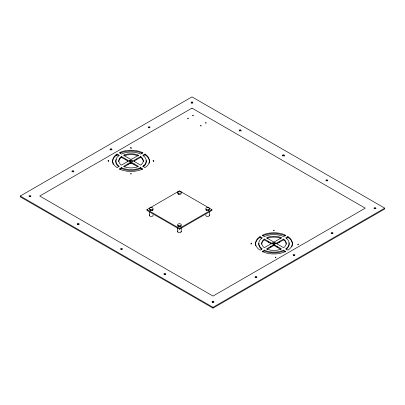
<?xml version="1.0" encoding="UTF-8"?>
<svg xmlns="http://www.w3.org/2000/svg" width="405" height="405" viewBox="0 0 405 405"><rect width="100%" height="100%" fill="white"/><g stroke="black" fill="none" stroke-linecap="round" stroke-linejoin="round"><path stroke-width="0.61" d="M128.071 160.38L128.071 161.296L121.424 165.134L120.422 164.374A12.251 7.072 0 0 1 120.422 157.302L121.424 156.548L128.071 160.38L127.965 161.635M117.096 154.047L115.116 155.535A18.377 10.611 0 0 0 115.116 166.146L117.096 167.635L119.288 166.369L117.42 164.774A15.223 8.788 0 0 1 118.321 156.001L119.323 155.333L117.096 154.047L117.096 154.837L115.116 156.33A18.377 10.611 0 0 0 112.651 161.635M121.424 156.548L121.424 157.337L120.422 158.097A12.251 7.072 0 0 0 118.776 161.635M260.035 236.571L258.056 238.059A18.377 10.611 0 0 0 258.056 248.67L260.035 250.163L262.202 248.913A15.193 8.768 0 0 1 261.65 238.236L262.268 237.862L260.035 236.571L260.035 237.365L258.056 238.854A18.377 10.611 0 0 0 255.595 244.159M264.369 239.071L263.361 239.831A12.251 7.072 0 0 0 263.361 246.903L264.369 247.663L271.806 243.364L264.369 239.071L264.369 239.866L263.361 240.626A12.251 7.072 0 0 0 261.721 244.159M251.059 244.018L251.697 243.937M143.74 165.675L142.732 166.349L144.965 167.635L146.944 166.146A18.377 10.611 0 0 0 146.944 155.535L144.965 154.047L142.773 155.312L144.641 156.902A15.223 8.788 0 0 1 143.74 165.675L143.74 166.47A15.223 8.788 0 0 0 146.109 160.431M20.25 196.04L191.995 96.881L384.75 208.165L384.75 208.96L213.005 308.119L20.25 196.835L20.25 196.04L213.005 307.324L384.75 208.165M121.49 167.599L119.262 168.885L121.839 170.029A18.377 10.611 0 0 0 140.216 170.029L142.798 168.885L140.606 167.619L137.847 168.698A15.223 8.788 0 0 1 122.649 168.176L121.49 167.599L121.49 168.389L119.708 169.422M130.238 162.547L123.591 166.384L124.902 166.966A12.251 7.072 0 0 0 137.153 166.966L138.469 166.384L131.822 162.547L130.238 162.547L130.238 163.342L124.132 166.865M133.989 160.38L140.631 156.548L141.639 157.302A12.251 7.072 0 0 1 141.639 164.374L140.631 165.134L133.989 161.296L133.989 160.38L134.09 161.635M133.989 161.175L140.631 157.337L140.631 156.548M143.208 155.854L144.965 154.837L144.965 154.047M146.949 209.623L179.435 190.866L211.921 209.623L211.921 210.418L179.435 229.174L146.949 210.418L146.949 209.623L179.435 228.379L211.921 209.623M264.43 250.123L262.202 251.414L264.784 252.553A18.377 10.611 0 0 0 283.161 252.553L285.738 251.414L283.576 250.163A15.193 8.768 0 0 1 265.088 250.482L264.43 250.123L264.43 250.918L262.648 251.945M273.972 244.615L266.531 248.913L267.847 249.49A12.251 7.072 0 0 0 280.098 249.49L281.409 248.913L273.972 244.615L273.972 245.41L267.072 249.394M283.576 239.071L276.134 243.364L283.576 247.663L284.578 246.903A12.251 7.072 0 0 0 284.578 239.831L283.576 239.071L283.576 239.866L284.578 240.626A12.251 7.072 0 0 1 286.224 244.159M287.904 236.571L285.738 237.821A15.193 8.768 0 0 1 286.294 248.493L285.677 248.873L287.904 250.163L289.884 248.67A18.377 10.611 0 0 0 289.884 238.059L287.904 236.571L287.904 237.365L289.884 238.854A18.377 10.611 0 0 1 292.349 244.159M283.576 239.866L276.929 243.704L276.929 242.909M286.279 238.302L287.904 237.365M124.001 155.91L124.902 155.51A12.251 7.072 0 0 1 137.153 155.51L138.029 155.895M262.718 235.887L264.784 234.971A18.377 10.611 0 0 1 283.161 234.971L285.221 235.887M266.971 238.423L267.847 238.034A12.251 7.072 0 0 1 280.098 238.034L280.969 238.423M142.363 169.427L140.606 168.414L137.847 169.493A15.223 8.788 0 0 1 122.649 168.971L121.49 168.389M130.744 148.422L131.306 148.417M153.323 161.403L153.784 161.403M108.327 161.387L108.682 161.387M137.928 166.865L131.822 163.342L130.238 163.342M142.282 153.358L140.216 152.447A18.377 10.611 0 0 0 121.839 152.447L120.487 153.044L120.487 152.25M264.43 250.918L265.088 251.272A15.193 8.768 0 0 0 283.576 250.953L285.196 251.895M117.096 154.837L118.878 155.869M121.424 157.337L128.071 161.175M260.035 237.365L261.822 238.393M264.369 239.866L271.011 243.704L271.011 242.909M273.972 245.41L280.867 249.394M144.965 154.837L146.944 156.33A18.377 10.611 0 0 1 149.404 161.635M140.631 157.337L141.639 158.097A12.251 7.072 0 0 1 143.279 161.635M118.822 166.764L117.42 165.569A15.223 8.788 0 0 1 116.301 159.408M283.576 250.163L283.576 250.953M279.242 241.572L279.242 242.367M277.076 246.412L277.076 247.202M275.056 242.742L275.056 243.537M274.762 245.076L274.762 245.87M273.178 245.076L273.178 245.87M272.889 242.742L272.889 243.537M270.864 246.412L270.864 247.202M268.697 241.572L268.697 242.367M213.005 307.324L213.005 308.119M209.38 211.673L209.38 215.425M181.212 227.939L181.212 231.69M179.435 228.379L179.435 229.174M177.613 227.939L177.613 231.69M149.455 211.683L149.455 215.435M140.606 167.619L140.606 168.414M139.315 168.126L139.315 168.92M136.303 159.049L136.303 159.838M134.278 160.213L134.278 161.008M134.136 163.883L134.136 164.678M131.822 162.547L131.822 163.342M129.944 160.213L129.944 161.008M129.944 162.714L129.944 163.509M127.924 163.883L127.924 164.678M125.758 159.049L125.758 159.838M124.816 154.75L124.816 155.545M120.487 157.251L120.487 158.046M116.154 154.75L116.154 155.545M180.716 226.117A1.347 0.78 0 0 1 180.341 226.456M180.053 226.572A1.347 0.78 0 0 1 179.02 226.618M178.438 226.4A1.347 0.78 0 0 1 178.235 226.233M208.727 210.043A1.347 0.78 0 0 1 208.499 210.2M206.864 210.281A1.347 0.78 0 0 1 206.241 209.587M178.929 194.091A1.347 0.78 0 0 1 178.372 193.848M152.442 210.018A1.347 0.78 0 0 1 151.946 210.301M150.321 210.17A1.347 0.78 0 0 1 150.108 210.008M148.346 127.757A0.921 0.532 0 0 1 149.804 127.783M164.035 274.393A0.921 0.532 0 0 1 165.625 274.418M149.379 162.187A18.377 10.611 0 0 1 149.182 163.296M113.278 164.379A18.377 10.611 0 0 1 112.676 162.187M72.019 171.988A0.921 0.532 0 0 1 72.905 171.512A0.921 0.532 0 0 1 73.842 171.958M110.079 150.103A0.921 0.532 0 0 1 110.93 149.536A0.921 0.532 0 0 1 111.912 150.032M191.201 103.037A0.921 0.532 0 0 1 192.79 103.037M331.26 233.498A0.921 0.532 0 0 1 332.849 233.472M29.119 196.678A0.921 0.532 0 0 1 29.909 196.303A0.921 0.532 0 0 1 30.805 196.582M326.131 180.782A0.921 0.532 0 0 1 327.589 180.853M293.296 255.388A0.921 0.532 0 0 1 294.592 255.317M374.119 208.823A0.921 0.532 0 0 1 375.005 208.433A0.921 0.532 0 0 1 375.891 208.823M272.489 243.931A1.534 0.886 0 0 1 273.972 243.278A1.534 0.886 0 0 1 275.451 243.931M120.948 249.293A0.921 0.532 0 0 0 122.411 248.933A0.921 0.532 0 0 0 121.141 248.381A0.921 0.532 0 0 0 120.948 249.293A0.921 0.532 0 0 1 122.052 249.237M255.034 277.612A0.921 0.532 0 0 1 255.98 277.172A0.921 0.532 0 0 1 256.856 277.653M212.164 302.277A0.921 0.532 0 0 1 213.025 301.963A0.921 0.532 0 0 1 213.86 302.297M288.962 242.757A15.193 8.768 0 0 1 286.294 249.288M261.716 249.343A15.193 8.768 0 0 1 258.856 243.278M292.324 244.711A18.377 10.611 0 0 1 291.721 246.908M255.818 245.82A18.377 10.611 0 0 1 255.621 244.711M129.549 161.403A1.534 0.886 0 0 1 131.028 160.75A1.534 0.886 0 0 1 132.511 161.403M77.274 224.593A0.921 0.532 0 0 1 78.17 224.122A0.921 0.532 0 0 1 79.091 224.578M239.269 131.068A0.921 0.532 0 0 1 240.16 130.592A0.921 0.532 0 0 1 241.091 131.043M282.589 156.067A0.921 0.532 0 0 1 283.611 155.606A0.921 0.532 0 0 1 284.411 156.193M209.137 214.908A1.797 1.038 0 0 1 207.578 216.462A1.797 1.038 0 0 1 206.023 214.908M181.192 225.6A1.797 1.038 0 0 1 179.218 226.896A1.797 1.038 0 0 1 177.896 225.347M180.569 226.162A1.225 0.709 0 0 1 180.397 226.319M178.453 226.279A1.225 0.709 0 0 1 178.306 226.117M180.969 231.169A1.797 1.038 0 0 1 180.443 232.541A1.797 1.038 0 0 1 178.033 232.359A1.797 1.038 0 0 1 178.139 230.956M209.182 209.086A1.797 1.038 0 0 1 207.856 210.635A1.797 1.038 0 0 1 205.887 209.334M208.565 210.053A1.225 0.709 0 0 1 208.332 210.18M206.844 210.149A1.225 0.709 0 0 1 206.626 210.013M181.207 193.079A1.797 1.038 0 0 1 179.233 194.38A1.797 1.038 0 0 1 177.911 192.831M178.686 193.894A1.225 0.709 0 0 1 178.468 193.757M152.812 214.913A1.797 1.038 0 0 1 151.257 216.472A1.797 1.038 0 0 1 149.698 214.913M152.857 209.091A1.797 1.038 0 0 1 151.536 210.64A1.797 1.038 0 0 1 149.561 209.344M152.245 210.063A1.225 0.709 0 0 1 152.007 210.19M150.518 210.16A1.225 0.709 0 0 1 150.301 210.023M275.248 257.327C276.053 258.36 276.438 256.471 275.248 257.327M153.11 160.77C153.778 161.843 154.391 159.98 153.11 160.77M187.647 118.311C188.315 119.389 188.927 117.526 187.647 118.311M192.628 115.435C193.296 116.513 193.909 114.645 192.628 115.435M200.531 125.752C201.204 126.826 201.817 124.963 200.531 125.752M205.512 122.877C206.185 123.95 206.798 122.087 205.512 122.877M251.009 243.284C251.601 244.377 252.345 242.534 251.009 243.284M130.597 173.75C131.134 174.859 131.964 173.026 130.597 173.75M297.796 244.276C298.323 245.379 299.168 243.552 297.796 244.276M130.602 147.739C131.093 148.848 131.995 147.035 130.602 147.739M108.079 160.739C108.55 161.853 109.487 160.046 108.079 160.739M273.547 230.263C274.018 231.376 274.949 229.569 273.547 230.263M191.995 108.135L39.741 196.04L213.005 296.07L365.259 208.165L191.995 108.135M138.469 155.297L131.822 159.13L130.238 159.13L123.591 155.297L124.902 154.715A12.251 7.072 0 0 1 137.153 154.715L138.469 155.297M142.798 152.796L140.57 154.082L139.406 153.5A15.223 8.788 0 0 0 124.213 152.984L121.454 154.062L119.262 152.796L121.839 151.652A18.377 10.611 0 0 1 140.216 151.652L142.798 152.796M281.409 237.821L273.972 242.114L266.531 237.821L267.847 237.239A12.251 7.072 0 0 1 280.098 237.239L281.409 237.821M285.738 235.32L283.51 236.611L282.852 236.252A15.193 8.768 0 0 0 264.369 236.571L262.202 235.32L264.784 234.176A18.377 10.611 0 0 1 283.161 234.176L285.738 235.32M239.644 130.759A0.921 0.532 0 0 0 241.096 130.385A0.921 0.532 0 0 0 239.811 129.848A0.921 0.532 0 0 0 239.644 130.759M130.263 161.605A1.534 0.886 0 0 0 132.562 160.841A1.534 0.886 0 0 0 130.263 160.076A1.534 0.886 0 0 0 130.263 161.605M331.437 233.341A0.921 0.532 0 0 0 332.961 233.083A0.921 0.532 0 0 0 331.806 232.45A0.921 0.532 0 0 0 331.437 233.341M255.352 277.314A0.921 0.532 0 0 0 256.846 277A0.921 0.532 0 0 0 255.626 276.412A0.921 0.532 0 0 0 255.352 277.314M77.633 224.284A0.921 0.532 0 0 0 79.097 223.924A0.921 0.532 0 0 0 77.821 223.373A0.921 0.532 0 0 0 77.633 224.284M148.478 127.707A0.921 0.532 0 0 0 149.966 127.383A0.921 0.532 0 0 0 148.736 126.8A0.921 0.532 0 0 0 148.478 127.707M164.334 274.327A0.921 0.532 0 0 0 165.736 273.891A0.921 0.532 0 0 0 164.379 273.41A0.921 0.532 0 0 0 164.334 274.327M72.394 171.679A0.921 0.532 0 0 0 73.847 171.305A0.921 0.532 0 0 0 72.556 170.763A0.921 0.532 0 0 0 72.394 171.679M110.393 149.673A0.921 0.532 0 0 0 111.896 149.374A0.921 0.532 0 0 0 110.697 148.772A0.921 0.532 0 0 0 110.393 149.673M191.347 102.885A0.921 0.532 0 0 0 192.881 102.647A0.921 0.532 0 0 0 191.757 101.994A0.921 0.532 0 0 0 191.347 102.885M29.509 196.491A0.921 0.532 0 0 0 30.917 196.055A0.921 0.532 0 0 0 29.565 195.569A0.921 0.532 0 0 0 29.509 196.491M326.197 180.741A0.921 0.532 0 0 0 327.716 180.458A0.921 0.532 0 0 0 326.531 179.84A0.921 0.532 0 0 0 326.197 180.741M273.203 244.134A1.534 0.886 0 0 0 275.501 243.364A1.534 0.886 0 0 0 273.203 242.6A1.534 0.886 0 0 0 273.203 244.134M374.544 208.626A0.921 0.532 0 0 0 375.921 208.17A0.921 0.532 0 0 0 374.544 207.709A0.921 0.532 0 0 0 374.544 208.626M282.948 155.763A0.921 0.532 0 0 0 284.411 155.404A0.921 0.532 0 0 0 283.141 154.852A0.921 0.532 0 0 0 282.948 155.763M293.417 255.342A0.921 0.532 0 0 0 294.911 255.023A0.921 0.532 0 0 0 293.686 254.436A0.921 0.532 0 0 0 293.417 255.342M212.428 302.11A0.921 0.532 0 0 0 213.911 301.776A0.921 0.532 0 0 0 212.671 301.204A0.921 0.532 0 0 0 212.428 302.11M178.554 225.641A1.797 1.038 0 0 0 181.253 224.745A1.797 1.038 0 0 0 178.554 223.844A1.797 1.038 0 0 0 178.554 225.641M206.722 209.38A1.797 1.038 0 0 0 209.42 208.479A1.797 1.038 0 0 0 206.722 207.578A1.797 1.038 0 0 0 206.722 209.38M178.57 193.124A1.797 1.038 0 0 0 181.268 192.223A1.797 1.038 0 0 0 178.57 191.322A1.797 1.038 0 0 0 178.57 193.124M150.402 209.385A1.797 1.038 0 0 0 153.1 208.489A1.797 1.038 0 0 0 150.402 207.588A1.797 1.038 0 0 0 150.402 209.385"/></g></svg>
